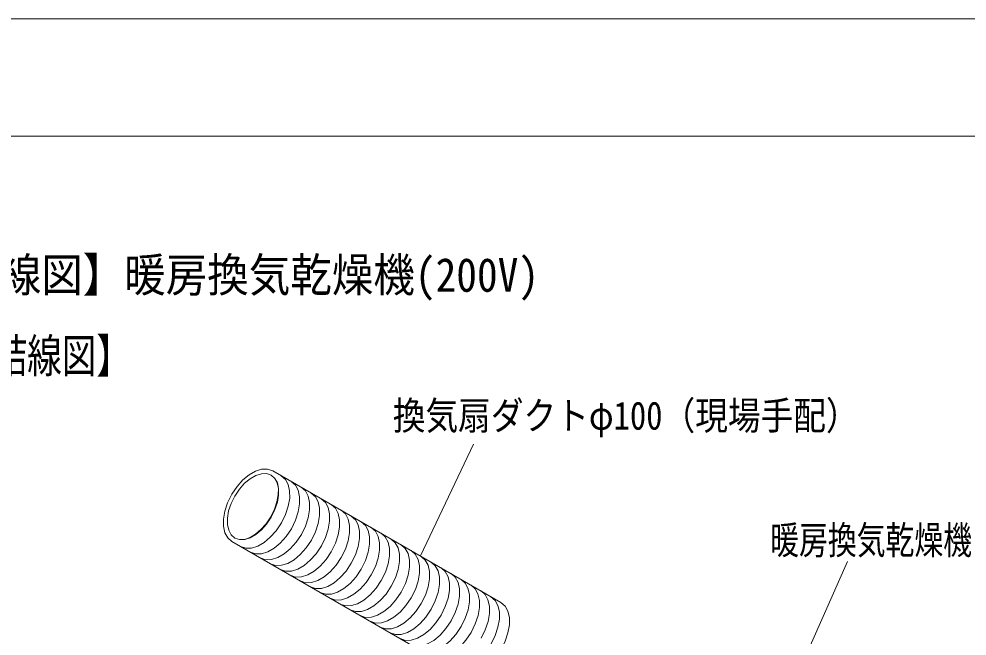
# Model space of a CAD drawing. Units: millimetres on the paper. Extents: x -305 to 305, y -152 to 152.
# Drawn here: x -243.8 to -162.9, y 95.8 to 148.5 of the extents above; entities that cross this region are included whole.
import ezdxf
from ezdxf.enums import TextEntityAlignment as Align

# ---------------------------------------------------------------- set-up
doc = ezdxf.new("R2010")
doc.units = ezdxf.units.MM
for name, color, linetype, lineweight in [('0-0_PV', 7, 'Continuous', 9), ('0-5_図面枠', 3, 'Continuous', 9), ('0-6_DEFPOINTS', 7, 'Continuous', 9)]:
    doc.layers.add(name, color=color, linetype=linetype, lineweight=lineweight)
doc.styles.add('ＭＳ ゴシック', font='')
doc.styles.get('ＭＳ ゴシック').set_extended_font_data('MS Gothic')

msp = doc.modelspace()

# ---------------------------------------------------------------- linework, layer by layer
at = {"layer": '0-0_PV'}
for p, q in [((-209.563, 102.642), (-205.041, 112.175)), ((-222.176, 109.901), (-202.698, 98.655)), ((-206.185, 92.617), (-225.663, 103.864)), ((-173.136, 102.151), (-178.018, 91.095))]:
    msp.add_line(p, q, dxfattribs=at)
for points in [[(-225.671, 107.892), (-225.225, 108.558), (-224.726, 109.118), (-224.196, 109.559), (-223.655, 109.87), (-223.124, 110.039), (-222.624, 110.054), (-222.176, 109.901)], [(-225.414, 107.745), (-225.017, 108.337), (-224.574, 108.835), (-224.102, 109.227), (-223.621, 109.504), (-223.149, 109.654), (-222.704, 109.667), (-222.306, 109.531)], [(-222.306, 109.531), (-221.992, 109.256), (-221.788, 108.869), (-221.692, 108.391), (-221.702, 107.842), (-221.817, 107.243), (-222.034, 106.615), (-222.352, 105.977)], [(-222.306, 109.531), (-221.989, 109.254), (-221.778, 108.863), (-221.672, 108.379), (-221.671, 107.824), (-221.775, 107.219), (-221.984, 106.586), (-222.299, 105.946)], [(-221.444, 109.478), (-221.089, 109.167), (-220.852, 108.727), (-220.732, 108.183), (-220.731, 107.559), (-220.848, 106.879), (-221.084, 106.167), (-221.437, 105.449)], [(-220.594, 108.986), (-220.238, 108.675), (-220, 108.236), (-219.881, 107.692), (-219.879, 107.068), (-219.996, 106.388), (-220.231, 105.676), (-220.585, 104.957)], [(-219.741, 108.495), (-219.386, 108.184), (-219.148, 107.744), (-219.029, 107.199), (-219.028, 106.575), (-219.145, 105.895), (-219.38, 105.183), (-219.734, 104.464)], [(-225.663, 103.864), (-226.018, 104.175), (-226.256, 104.614), (-226.375, 105.158), (-226.377, 105.782), (-226.26, 106.462), (-226.024, 107.173), (-225.671, 107.892)], [(-225.408, 104.159), (-225.724, 104.436), (-225.935, 104.828), (-226.042, 105.312), (-226.043, 105.867), (-225.939, 106.472), (-225.729, 107.105), (-225.414, 107.745)], [(-218.889, 108.004), (-218.534, 107.692), (-218.296, 107.252), (-218.177, 106.708), (-218.176, 106.083), (-218.293, 105.403), (-218.528, 104.692), (-218.881, 103.973)], [(-218.037, 107.511), (-217.681, 107.199), (-217.444, 106.759), (-217.324, 106.215), (-217.323, 105.591), (-217.44, 104.911), (-217.675, 104.2), (-218.028, 103.481)], [(-217.185, 107.019), (-216.829, 106.708), (-216.592, 106.268), (-216.472, 105.724), (-216.471, 105.099), (-216.588, 104.419), (-216.823, 103.707), (-217.176, 102.988)], [(-216.333, 106.528), (-215.977, 106.216), (-215.74, 105.776), (-215.62, 105.231), (-215.619, 104.607), (-215.736, 103.927), (-215.971, 103.216), (-216.324, 102.497)], [(-215.481, 106.035), (-215.125, 105.723), (-214.888, 105.283), (-214.768, 104.739), (-214.767, 104.115), (-214.883, 103.435), (-215.119, 102.723), (-215.472, 102.004)], [(-222.352, 105.977), (-222.746, 105.383), (-223.182, 104.881), (-223.643, 104.482), (-224.113, 104.199), (-224.575, 104.043), (-225.012, 104.025), (-225.407, 104.159)], [(-222.299, 105.946), (-222.695, 105.354), (-223.139, 104.856), (-223.611, 104.463), (-224.092, 104.187), (-224.565, 104.037), (-225.009, 104.024), (-225.407, 104.159)], [(-221.437, 105.449), (-221.883, 104.783), (-222.382, 104.223), (-222.912, 103.782), (-223.453, 103.471), (-223.984, 103.302), (-224.484, 103.288), (-224.931, 103.44)], [(-214.629, 105.543), (-214.273, 105.232), (-214.036, 104.792), (-213.917, 104.248), (-213.915, 103.623), (-214.032, 102.943), (-214.267, 102.232), (-214.621, 101.512)], [(-220.585, 104.957), (-221.031, 104.291), (-221.53, 103.732), (-222.06, 103.29), (-222.602, 102.979), (-223.133, 102.81), (-223.633, 102.796), (-224.08, 102.948)], [(-219.734, 104.464), (-220.18, 103.798), (-220.678, 103.239), (-221.208, 102.798), (-221.749, 102.487), (-222.28, 102.319), (-222.78, 102.304), (-223.228, 102.456)], [(-213.775, 105.052), (-213.42, 104.74), (-213.183, 104.3), (-213.064, 103.756), (-213.063, 103.131), (-213.18, 102.451), (-213.415, 101.739), (-213.769, 101.02)], [(-212.924, 104.56), (-212.569, 104.248), (-212.331, 103.808), (-212.212, 103.263), (-212.211, 102.639), (-212.328, 101.959), (-212.563, 101.247), (-212.915, 100.528)], [(-218.881, 103.973), (-219.327, 103.307), (-219.825, 102.747), (-220.355, 102.306), (-220.897, 101.995), (-221.428, 101.827), (-221.928, 101.813), (-222.375, 101.965)], [(-212.073, 104.067), (-211.717, 103.755), (-211.479, 103.315), (-211.36, 102.771), (-211.358, 102.147), (-211.475, 101.467), (-211.71, 100.756), (-212.064, 100.037)], [(-211.22, 103.575), (-210.865, 103.264), (-210.627, 102.824), (-210.508, 102.28), (-210.506, 101.656), (-210.623, 100.976), (-210.858, 100.264), (-211.211, 99.546)], [(-218.028, 103.481), (-218.474, 102.815), (-218.973, 102.255), (-219.503, 101.814), (-220.045, 101.503), (-220.576, 101.334), (-221.075, 101.32), (-221.523, 101.473)], [(-217.176, 102.988), (-217.623, 102.323), (-218.121, 101.763), (-218.652, 101.322), (-219.193, 101.011), (-219.724, 100.843), (-220.223, 100.828), (-220.671, 100.98)], [(-210.367, 103.083), (-210.012, 102.771), (-209.774, 102.331), (-209.655, 101.787), (-209.654, 101.163), (-209.771, 100.483), (-210.006, 99.771), (-210.36, 99.052)], [(-216.324, 102.497), (-216.77, 101.831), (-217.269, 101.271), (-217.799, 100.83), (-218.34, 100.519), (-218.871, 100.35), (-219.371, 100.336), (-219.818, 100.489)], [(-215.472, 102.004), (-215.918, 101.339), (-216.417, 100.779), (-216.947, 100.338), (-217.488, 100.027), (-218.019, 99.858), (-218.519, 99.844), (-218.967, 99.996)], [(-209.516, 102.591), (-209.16, 102.28), (-208.923, 101.84), (-208.803, 101.296), (-208.802, 100.671), (-208.919, 99.991), (-209.154, 99.28), (-209.508, 98.561)], [(-208.664, 102.099), (-208.308, 101.788), (-208.07, 101.348), (-207.951, 100.803), (-207.95, 100.179), (-208.066, 99.499), (-208.302, 98.788), (-208.655, 98.069)], [(-214.621, 101.512), (-215.067, 100.847), (-215.565, 100.288), (-216.096, 99.846), (-216.636, 99.535), (-217.167, 99.366), (-217.667, 99.352), (-218.115, 99.504)], [(-207.812, 101.606), (-207.456, 101.295), (-207.218, 100.856), (-207.099, 100.312), (-207.097, 99.688), (-207.214, 99.008), (-207.45, 98.296), (-207.803, 97.577)], [(-213.769, 101.02), (-214.215, 100.355), (-214.714, 99.796), (-215.244, 99.355), (-215.785, 99.044), (-216.316, 98.875), (-216.815, 98.861), (-217.262, 99.013)], [(-212.915, 100.528), (-213.362, 99.863), (-213.861, 99.303), (-214.391, 98.862), (-214.932, 98.551), (-215.463, 98.382), (-215.963, 98.368), (-216.41, 98.52)], [(-206.96, 101.115), (-206.604, 100.803), (-206.366, 100.363), (-206.247, 99.819), (-206.246, 99.194), (-206.363, 98.514), (-206.598, 97.803), (-206.951, 97.084)], [(-206.107, 100.623), (-205.752, 100.312), (-205.514, 99.872), (-205.395, 99.328), (-205.393, 98.703), (-205.51, 98.024), (-205.745, 97.312), (-206.099, 96.593)], [(-212.064, 100.037), (-212.51, 99.371), (-213.008, 98.812), (-213.539, 98.371), (-214.08, 98.06), (-214.611, 97.891), (-215.111, 97.876), (-215.558, 98.027)], [(-211.211, 99.546), (-211.658, 98.88), (-212.157, 98.32), (-212.687, 97.879), (-213.228, 97.567), (-213.759, 97.398), (-214.259, 97.384), (-214.706, 97.536)], [(-205.255, 100.131), (-204.9, 99.819), (-204.662, 99.379), (-204.543, 98.835), (-204.542, 98.211), (-204.658, 97.531), (-204.894, 96.82), (-205.247, 96.102)], [(-204.402, 99.639), (-204.047, 99.328), (-203.809, 98.888), (-203.69, 98.344), (-203.689, 97.719), (-203.806, 97.04), (-204.041, 96.328), (-204.395, 95.609)], [(-210.36, 99.052), (-210.805, 98.387), (-211.304, 97.828), (-211.834, 97.386), (-212.375, 97.075), (-212.906, 96.907), (-213.406, 96.892), (-213.854, 97.045)], [(-203.551, 99.147), (-203.196, 98.836), (-202.958, 98.396), (-202.838, 97.852), (-202.837, 97.228), (-202.954, 96.548), (-203.189, 95.836), (-203.542, 95.117)], [(-209.508, 98.561), (-209.954, 97.896), (-210.452, 97.336), (-210.983, 96.895), (-211.524, 96.584), (-212.055, 96.415), (-212.555, 96.4), (-213.003, 96.552)], [(-208.655, 98.069), (-209.101, 97.403), (-209.6, 96.844), (-210.131, 96.403), (-210.672, 96.092), (-211.203, 95.923), (-211.702, 95.909), (-212.15, 96.06)], [(-202.698, 98.655), (-202.343, 98.344), (-202.105, 97.904), (-201.986, 97.36), (-201.985, 96.736), (-202.102, 96.056), (-202.337, 95.344), (-202.691, 94.625)], [(-207.803, 97.577), (-208.249, 96.912), (-208.748, 96.352), (-209.278, 95.911), (-209.819, 95.6), (-210.35, 95.431), (-210.85, 95.417), (-211.297, 95.57)], [(-206.951, 97.084), (-207.397, 96.419), (-207.895, 95.859), (-208.426, 95.418), (-208.967, 95.107), (-209.498, 94.939), (-209.998, 94.924), (-210.446, 95.077)], [(-206.099, 96.593), (-206.545, 95.927), (-207.043, 95.368), (-207.574, 94.926), (-208.115, 94.616), (-208.646, 94.447), (-209.146, 94.433), (-209.593, 94.585)], [(-205.247, 96.102), (-205.693, 95.436), (-206.191, 94.876), (-206.722, 94.435), (-207.263, 94.125), (-207.793, 93.956), (-208.293, 93.942), (-208.741, 94.094)]]:
    msp.add_lwpolyline(points, dxfattribs=at)
for centre, radius, start, end in [((-205.041, 112.175), 0.0009, 334.62257, 154.62257), ((-222.306, 109.531), 0.0015, 48.74422, 228.74422), ((-222.306, 109.531), 0.0015, 48.8246, 228.8246), ((-222.306, 109.531), 0.0009, 251.19955, 71.19955), ((-222.176, 109.901), 0.0025, 59.99852, 239.99852), ((-222.176, 109.901), 0.0025, 251.23231, 71.23231), ((-221.444, 109.478), 0.0009, 48.74547, 228.74547), ((-220.594, 108.986), 0.0009, 48.85215, 228.85215), ((-219.741, 108.495), 0.0009, 48.76447, 228.76447), ((-225.671, 107.892), 0.0025, 333.78745, 153.78745), ((-225.671, 107.892), 0.0025, 146.21606, 326.21606), ((-225.414, 107.745), 0.0009, 146.17978, 326.17978), ((-225.414, 107.745), 0.0009, 333.76994, 153.76994), ((-218.889, 108.004), 0.0009, 48.76714, 228.76714), ((-218.037, 107.511), 0.0009, 48.74674, 228.74674), ((-217.185, 107.019), 0.0009, 48.75939, 228.75939), ((-216.333, 106.528), 0.0009, 48.79805, 228.79805), ((-215.481, 106.035), 0.0009, 48.79248, 228.79248), ((-222.352, 105.977), 0.0015, 326.43189, 146.43189), ((-222.352, 105.977), 0.0015, 153.5177, 333.5177), ((-222.299, 105.946), 0.0015, 326.19, 146.19), ((-222.299, 105.946), 0.0015, 153.80654, 333.80654), ((-221.437, 105.449), 0.0009, 326.18542, 146.18542), ((-221.437, 105.449), 0.0009, 153.81377, 333.81377), ((-214.629, 105.543), 0.0009, 48.74533, 228.74533), ((-220.585, 104.957), 0.0009, 326.16149, 146.16149), ((-220.585, 104.957), 0.0009, 153.81714, 333.81714), ((-219.734, 104.464), 0.0009, 326.20361, 146.20361), ((-219.734, 104.464), 0.0009, 153.79755, 333.79755), ((-213.775, 105.052), 0.0009, 48.72641, 228.72641), ((-212.924, 104.56), 0.0009, 48.72036, 228.72036), ((-225.663, 103.864), 0.0025, 59.99762, 239.99762), ((-225.663, 103.864), 0.0025, 228.81929, 48.81929), ((-225.407, 104.159), 0.0015, 71.30912, 251.30912), ((-225.407, 104.159), 0.0015, 71.21999, 251.21999), ((-225.408, 104.159), 0.0009, 228.72739, 48.72739), ((-218.881, 103.973), 0.0009, 326.2073, 146.2073), ((-218.881, 103.973), 0.0009, 153.83919, 333.83919), ((-212.073, 104.067), 0.0009, 48.79653, 228.79653), ((-211.22, 103.575), 0.0009, 48.81614, 228.81614), ((-224.931, 103.44), 0.0009, 71.26781, 251.26781), ((-224.08, 102.948), 0.0009, 71.22862, 251.22862), ((-218.028, 103.481), 0.0009, 326.18583, 146.18583), ((-218.028, 103.481), 0.0009, 153.812, 333.812), ((-217.176, 102.988), 0.0009, 326.16597, 146.16597), ((-217.176, 102.988), 0.0009, 153.8305, 333.8305), ((-210.367, 103.083), 0.0009, 48.7573, 228.7573), ((-223.228, 102.456), 0.0009, 71.2369, 251.2369), ((-222.375, 101.965), 0.0009, 71.20272, 251.20272), ((-216.324, 102.497), 0.0009, 326.19074, 146.19074), ((-216.324, 102.497), 0.0009, 153.82082, 333.82082), ((-215.472, 102.004), 0.0009, 326.17329, 146.17329), ((-215.472, 102.004), 0.0009, 153.83795, 333.83795), ((-209.563, 102.642), 0.0009, 154.62257, 334.62257), ((-209.516, 102.591), 0.0009, 48.7938, 228.7938), ((-208.664, 102.099), 0.0009, 48.75304, 228.75304), ((-173.136, 102.151), 0.0009, 336.17357, 156.17357), ((-221.523, 101.473), 0.0009, 71.19293, 251.19293), ((-214.621, 101.512), 0.0009, 326.15843, 146.15843), ((-214.621, 101.512), 0.0009, 153.82344, 333.82344), ((-207.812, 101.606), 0.0009, 48.85634, 228.85634), ((-220.671, 100.98), 0.0009, 71.24435, 251.24435), ((-219.818, 100.489), 0.0009, 71.20025, 251.20025), ((-213.769, 101.02), 0.0009, 326.16759, 146.16759), ((-213.769, 101.02), 0.0009, 153.80189, 333.80189), ((-212.915, 100.528), 0.0009, 326.16186, 146.16186), ((-212.915, 100.528), 0.0009, 153.8659, 333.8659), ((-206.96, 101.115), 0.0009, 48.77432, 228.77432), ((-206.107, 100.623), 0.0009, 48.76205, 228.76205), ((-218.967, 99.996), 0.0009, 71.2231, 251.2231), ((-212.064, 100.037), 0.0009, 326.17957, 146.17957), ((-212.064, 100.037), 0.0009, 153.81559, 333.81559), ((-211.211, 99.546), 0.0009, 326.15792, 146.15792), ((-211.211, 99.546), 0.0009, 153.82857, 333.82857), ((-205.255, 100.131), 0.0009, 48.73763, 228.73763), ((-204.402, 99.639), 0.0009, 48.75072, 228.75072), ((-218.115, 99.504), 0.0009, 71.23443, 251.23443), ((-217.262, 99.013), 0.0009, 71.20313, 251.20313), ((-210.36, 99.052), 0.0009, 326.17958, 146.17958), ((-210.36, 99.052), 0.0009, 153.82476, 333.82476), ((-203.551, 99.147), 0.0009, 48.79385, 228.79385), ((-216.41, 98.52), 0.0009, 71.22008, 251.22008), ((-215.558, 98.027), 0.0009, 71.32738, 251.32738), ((-209.508, 98.561), 0.0009, 326.18478, 146.18478), ((-209.508, 98.561), 0.0009, 153.80421, 333.80421), ((-208.655, 98.069), 0.0009, 326.16803, 146.16803), ((-208.655, 98.069), 0.0009, 153.81103, 333.81103), ((-202.698, 98.655), 0.0025, 48.77461, 228.77461), ((-202.698, 98.655), 0.0025, 239.99852, 59.99852), ((-214.706, 97.536), 0.0009, 71.21392, 251.21392), ((-207.803, 97.577), 0.0009, 326.17531, 146.17531), ((-207.803, 97.577), 0.0009, 153.81491, 333.81491), ((-213.854, 97.045), 0.0009, 71.21494, 251.21494), ((-213.003, 96.552), 0.0009, 71.26543, 251.26543), ((-206.951, 97.084), 0.0009, 326.17165, 146.17165), ((-206.951, 97.084), 0.0009, 153.82699, 333.82699), ((-206.099, 96.593), 0.0009, 326.20739, 146.20739), ((-206.099, 96.593), 0.0009, 153.8076, 333.8076), ((-212.15, 96.06), 0.0009, 71.24882, 251.24882), ((-205.247, 96.102), 0.0009, 326.18913, 146.18913), ((-205.247, 96.102), 0.0009, 153.80808, 333.80808)]:
    msp.add_arc(centre, radius, start, end, dxfattribs=at)
at = {"layer": '0-5_図面枠'}
msp.add_lwpolyline([(-291.017, -138.498), (108.983, -138.498), (108.983, 138.502), (-291.017, 138.502)], close=True, dxfattribs=at)
at = {"layer": '0-6_DEFPOINTS'}
msp.add_line((118.983, 148.502), (-301.017, 148.502), dxfattribs=at)

# ---------------------------------------------------------------- texts
at = {"layer": '0-0_PV', "style": 'ＭＳ ゴシック'}
for s, height, width, p in [('■【電気結線図】暖房換気乾燥機(200V)', 2.886, 0.9, (-263.191, 124.331)), ('【電気結線図】', 2.886, 0.75, (-254.937, 117.422)), ('換気扇ダクトφ100（現場手配）', 2.405, 0.85, (-211.929, 112.695)), ('暖房換気乾燥機\u3000本体（ヒーター内蔵）', 2.405, 0.75, (-179.723, 102.06))]:
    msp.add_text(s, height=height, dxfattribs=dict(at, width=width)).set_placement(p, align=Align.BOTTOM_LEFT)

doc.saveas('drawing.dxf')
